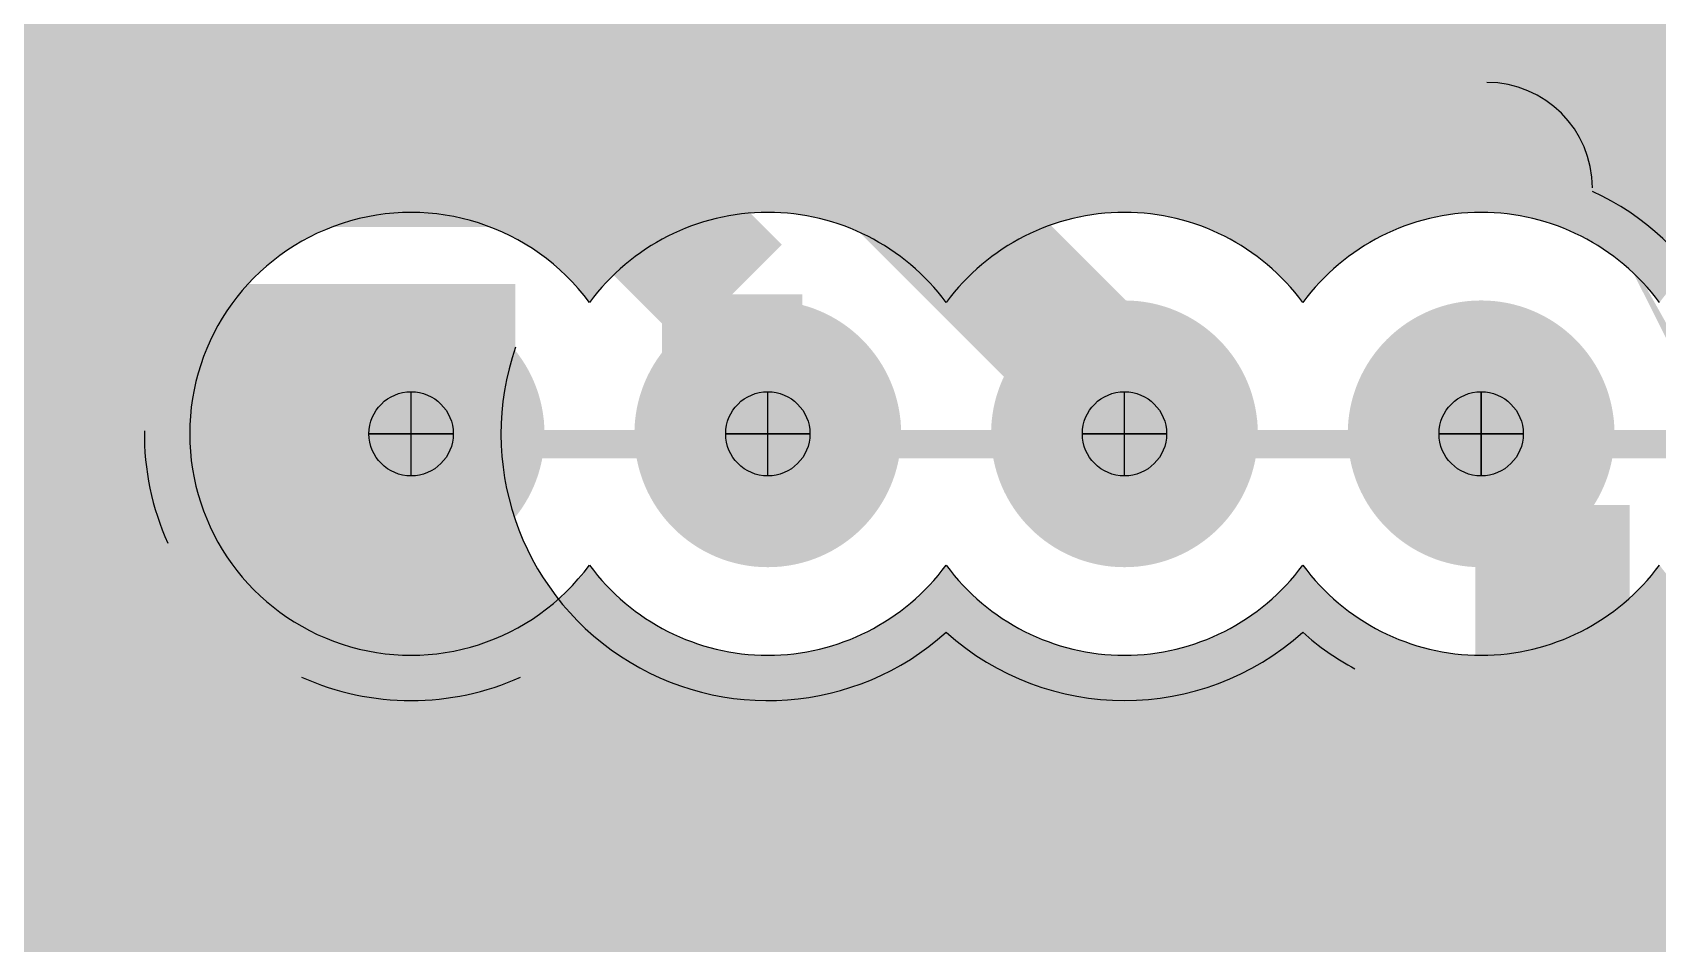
# Model space of a CAD drawing. Extents: x -5 to 272, y 7 to 75.
# Drawn here: x 37.94 to 49.52, y 59.18 to 65.67 of the extents above; entities that cross this region are included whole.
import ezdxf

# ---------------------------------------------------------------- set-up
doc = ezdxf.new("R2010")
doc.units = 0
for name, color, linetype in [('3D_INFO_TOP', 1, 'CONTINUOUS'), ('COPPER_BOTTOM', 1, 'CONTINUOUS'), ('COPPER_TOP', 3, 'CONTINUOUS'), ('DRILL', 255, 'CONTINUOUS'), ('DRILL_SYMBOLS', 255, 'CONTINUOUS'), ('SILKSCREEN_TOP', 4, 'CONTINUOUS'), ('SOLDER_MASK_BOTTOM', 212, 'CONTINUOUS'), ('SOLDER_MASK_TOP', 200, 'CONTINUOUS')]:
    doc.layers.add(name, color=color, linetype=linetype)

msp = doc.modelspace()

# ---------------------------------------------------------------- hatches: boundary and pattern name
at = {"layer": 'COPPER_BOTTOM'}
h = msp.add_hatch(color=1, dxfattribs=at)
edge = h.paths.add_edge_path()
edge.add_arc((52.282, 68.246), 0.854112, 272.624557, 290.078724, ccw=False)
edge.add_arc((51.682, 68.646), 1.406774, 270, 297.020514, ccw=False)
edge.add_line((51.682, 67.239226), (48.633183, 67.239226))
edge.add_arc((47.498, 68.7), 1.85, 167.893486, 307.851147, ccw=False)
edge.add_line((45.689145, 69.088), (44.351387, 69.088))
edge.add_arc((42.418, 68.834), 1.95, 310.638062, 7.48441, ccw=False)
edge.add_line((43.687993, 67.354264), (43.687993, 67.016832))
edge.add_line((43.687993, 67.016832), (45.389775, 65.31505))
edge.add_line((45.389775, 65.31505), (48.301445, 65.31505))
edge.add_arc((48.301445, 64.564495), 0.750555, 0, 90, ccw=False)
edge.add_line((49.052, 64.564495), (49.052, 64.53906))
edge.add_arc((48.26, 62.812), 1.9, 353.141342, 65.364624, ccw=False)
edge.add_arc((48.768, 62.304), 1.406774, 0, 11.526413, ccw=False)
edge.add_line((50.174774, 62.304), (50.174774, 61.233936))
edge.add_line((50.174774, 61.233936), (50.8, 61.859162))
edge.add_line((50.8, 61.859162), (50.982128, 61.677035))
edge.add_line((50.982128, 61.677035), (51.53225, 62.227157))
edge.add_arc((53.34, 62.812), 1.9, 106.485489, 197.927419, ccw=False)
edge.add_arc((53.981999, 65.398), 1.406774, 179.950465, 212.899113, ccw=False)
edge.add_line((52.575226, 65.399216), (52.575226, 67.443799))
edge = h.paths.add_edge_path()
edge.add_arc((50.8, 62.812), 1.9, 65.769512, 114.230488, ccw=False)
edge.add_line((51.579776, 64.544614), (50.8, 63.764838))
edge.add_line((50.8, 63.764838), (50.020224, 64.544614))
edge = h.paths.add_edge_path()
edge.add_arc((50.8, 62.812), 0.3, 0, 360)
h = msp.add_hatch(color=256, dxfattribs=at)
edge = h.paths.add_edge_path()
edge.add_arc((40.64, 62.812), 0.95, 0, 360)
edge = h.paths.add_edge_path()
edge.add_arc((40.64, 62.812), 0.3, 0, 360)
h = msp.add_hatch(color=256, dxfattribs=at)
edge = h.paths.add_edge_path()
edge.add_arc((43.18, 62.812), 0.95, 0, 360)
edge = h.paths.add_edge_path()
edge.add_arc((43.18, 62.812), 0.3, 0, 360)
h = msp.add_hatch(color=256, dxfattribs=at)
edge = h.paths.add_edge_path()
edge.add_arc((45.72, 62.812), 0.95, 0, 360)
edge = h.paths.add_edge_path()
edge.add_arc((45.72, 62.812), 0.3, 0, 360)
h = msp.add_hatch(color=256, dxfattribs=at)
edge = h.paths.add_edge_path()
edge.add_arc((48.26, 62.812), 0.95, 0, 360)
edge = h.paths.add_edge_path()
edge.add_arc((48.26, 62.812), 0.3, 0, 360)
h = msp.add_hatch(color=1, dxfattribs=at)
edge = h.paths.add_edge_path()
edge.add_line((38.907386, 62.032224), (39.687162, 62.812))
edge.add_line((39.687162, 62.812), (39.202694, 63.296469))
edge.add_line((39.202694, 63.296469), (39.335733, 63.429508))
edge.add_line((39.335733, 63.429508), (41.383146, 63.429508))
edge.add_arc((43.18, 62.812), 1.9, 161.03417, 311.945318)
edge.add_arc((45.72, 62.812), 1.9, 228.054682, 311.945318)
edge.add_arc((48.26, 62.812), 1.9, 228.054682, 241.768257)
edge.add_line((47.361226, 61.138021), (47.361226, 60.848886))
edge.add_line((47.361226, 60.848886), (47.101114, 60.588774))
edge.add_line((47.101114, 60.588774), (31.75, 60.588774))
edge.add_line((31.75, 60.588774), (31.75, 61.07195))
edge.add_line((31.75, 61.07195), (36.000274, 61.07195))
edge.add_arc((36.36604, 62.378241), 1.356532, 254.357596, 315)
edge.add_line((37.325252, 61.419028), (38.740126, 62.833901))
edge.add_arc((40.64, 62.812), 1.9, 179.339538, 204.230488)
edge = h.paths.add_edge_path()
edge.add_line((41.419776, 61.079386), (40.64, 61.859162))
edge.add_line((40.64, 61.859162), (39.860224, 61.079386))
edge.add_arc((40.64, 62.812), 1.9, 245.769512, 294.230488)
edge = h.paths.add_edge_path()
edge.add_arc((40.64, 62.812), 0.3, 0, 360)
at = {"layer": 'COPPER_TOP'}
h = msp.add_hatch(color=3, dxfattribs=at)
h.paths.add_polyline_path([(-4.195967, 72.775967), (93.512292, 72.775967), (93.512292, 7.232068), (-4.195967, 7.232068)])
edge = h.paths.add_edge_path()
edge.add_arc((19.304, 39.116), 1.577, 36.358194, 143.641806)
edge.add_arc((16.764, 39.116), 1.577, 36.358194, 143.641806)
edge.add_arc((14.224, 39.116), 1.577, 36.358194, 323.641806)
edge.add_arc((16.764, 39.116), 1.577, 216.358194, 323.641806)
edge.add_arc((19.304, 39.116), 1.577, 216.358194, 323.641806)
edge.add_arc((21.844, 39.116), 1.577, 216.358194, 323.641806)
edge.add_arc((24.384, 39.116), 1.577, 216.358194, 323.641806)
edge.add_arc((26.924, 39.116), 1.577, 216.358194, 323.641806)
edge.add_arc((29.464, 39.116), 1.577, 216.358194, 323.641806)
edge.add_arc((32.004, 39.116), 1.577, 216.358194, 323.641806)
edge.add_arc((34.544, 39.116), 1.577, 216.358194, 323.641806)
edge.add_arc((37.084, 39.116), 1.577, 216.358194, 323.641806)
edge.add_arc((39.624, 39.116), 1.577, 216.358194, 323.641806)
edge.add_arc((42.164, 39.116), 1.577, 216.358194, 323.641806)
edge.add_arc((44.704, 39.116), 1.577, 216.358194, 323.641806)
edge.add_arc((47.244, 39.116), 1.577, 216.358194, 323.641806)
edge.add_arc((49.784, 39.116), 1.577, 216.358194, 323.641806)
edge.add_arc((52.324, 39.116), 1.577, 216.358194, 323.641806)
edge.add_arc((54.864, 39.116), 1.577, 216.358194, 323.641806)
edge.add_arc((57.404, 39.116), 1.577, 216.358194, 323.641806)
edge.add_arc((59.944, 39.116), 1.577, 216.358194, 323.641806)
edge.add_arc((62.484, 39.116), 1.577, 216.358194, 143.641806)
edge.add_arc((59.944, 39.116), 1.577, 36.358194, 143.641806)
edge.add_arc((57.404, 39.116), 1.577, 36.358194, 143.641806)
edge.add_arc((54.864, 39.116), 1.577, 36.358194, 143.641806)
edge.add_arc((52.324, 39.116), 1.577, 36.358194, 143.641806)
edge.add_arc((49.784, 39.116), 1.577, 36.358194, 143.641806)
edge.add_arc((47.244, 39.116), 1.577, 36.358194, 143.641806)
edge.add_arc((44.704, 39.116), 1.577, 36.358194, 143.641806)
edge.add_arc((42.164, 39.116), 1.577, 36.358194, 143.641806)
edge.add_arc((39.624, 39.116), 1.577, 36.358194, 143.641806)
edge.add_arc((37.084, 39.116), 1.577, 36.358194, 143.641806)
edge.add_arc((34.544, 39.116), 1.577, 36.358194, 143.641806)
edge.add_arc((32.004, 39.116), 1.577, 36.358194, 143.641806)
edge.add_arc((29.464, 39.116), 1.577, 36.358194, 143.641806)
edge.add_arc((26.924, 39.116), 1.577, 36.358194, 143.641806)
edge.add_arc((24.384, 39.116), 1.577, 36.358194, 143.641806)
edge.add_arc((21.844, 39.116), 1.577, 36.358194, 143.641806)
edge = h.paths.add_edge_path()
edge.add_arc((6.604, 12.954), 1.634872, 180, 186.234585)
edge.add_arc((6.604, 12.7), 1.627, 177.306641, 2.693359)
edge.add_arc((6.604, 12.954), 1.634872, 353.765415, 0)
edge.add_line((8.238872, 12.954), (8.238872, 42.5))
edge.add_arc((6.604, 42.5), 1.634872, 0, 180)
edge.add_line((4.969128, 42.5), (4.969128, 12.954))
edge = h.paths.add_edge_path()
edge.add_arc((19.304, 23.876), 1.577, 36.358194, 143.641806)
edge.add_arc((16.764, 23.876), 1.577, 36.358194, 143.641806)
edge.add_arc((14.224, 23.876), 1.577, 36.358194, 323.641806)
edge.add_arc((16.764, 23.876), 1.577, 216.358194, 323.641806)
edge.add_arc((19.304, 23.876), 1.577, 216.358194, 323.641806)
edge.add_arc((21.844, 23.876), 1.577, 216.358194, 323.641806)
edge.add_arc((24.384, 23.876), 1.577, 216.358194, 323.641806)
edge.add_arc((26.924, 23.876), 1.577, 216.358194, 323.641806)
edge.add_arc((29.464, 23.876), 1.577, 216.358194, 323.641806)
edge.add_arc((32.004, 23.876), 1.577, 216.358194, 323.641806)
edge.add_arc((34.544, 23.876), 1.577, 216.358194, 323.641806)
edge.add_arc((37.084, 23.876), 1.577, 216.358194, 323.641806)
edge.add_arc((39.624, 23.876), 1.577, 216.358194, 323.641806)
edge.add_arc((42.164, 23.876), 1.577, 216.358194, 323.641806)
edge.add_arc((44.704, 23.876), 1.577, 216.358194, 323.641806)
edge.add_arc((47.244, 23.876), 1.577, 216.358194, 323.641806)
edge.add_arc((49.784, 23.876), 1.577, 216.358194, 323.641806)
edge.add_arc((52.324, 23.876), 1.577, 216.358194, 323.641806)
edge.add_arc((54.864, 23.876), 1.577, 216.358194, 323.641806)
edge.add_arc((57.404, 23.876), 1.577, 216.358194, 323.641806)
edge.add_arc((59.944, 23.876), 1.577, 216.358194, 143.641806)
edge.add_arc((57.404, 23.876), 1.577, 36.358194, 143.641806)
edge.add_arc((54.864, 23.876), 1.577, 36.358194, 143.641806)
edge.add_arc((52.324, 23.876), 1.577, 36.358194, 143.641806)
edge.add_arc((49.784, 23.876), 1.577, 36.358194, 143.641806)
edge.add_arc((47.244, 23.876), 1.577, 36.358194, 143.641806)
edge.add_arc((44.704, 23.876), 1.577, 36.358194, 143.641806)
edge.add_arc((42.164, 23.876), 1.577, 36.358194, 143.641806)
edge.add_arc((39.624, 23.876), 1.577, 36.358194, 143.641806)
edge.add_arc((37.084, 23.876), 1.577, 36.358194, 143.641806)
edge.add_arc((34.544, 23.876), 1.577, 36.358194, 143.641806)
edge.add_arc((32.004, 23.876), 1.577, 36.358194, 143.641806)
edge.add_arc((29.464, 23.876), 1.577, 36.358194, 143.641806)
edge.add_arc((26.924, 23.876), 1.577, 36.358194, 143.641806)
edge.add_arc((24.384, 23.876), 1.577, 36.358194, 143.641806)
edge.add_arc((21.844, 23.876), 1.577, 36.358194, 143.641806)
edge = h.paths.add_edge_path()
edge.add_arc((43.18, 52.312), 1.577, 36.358194, 135.683323)
edge.add_arc((41.166709, 52.838709), 1.055372, 33.014475, 90)
edge.add_line((41.166709, 53.894081), (40.113291, 53.894081))
edge.add_arc((40.113291, 52.838709), 1.055372, 90, 180)
edge.add_line((39.057919, 52.838709), (39.057919, 51.785291))
edge.add_arc((40.113291, 51.785291), 1.055372, 180, 270)
edge.add_line((40.113291, 50.729919), (41.166709, 50.729919))
edge.add_arc((41.166709, 51.785291), 1.055372, 270, 326.985525)
edge.add_arc((43.18, 52.312), 1.577, 224.316677, 323.641806)
edge.add_arc((45.72, 52.312), 1.577, 216.358194, 323.641806)
edge.add_arc((48.26, 52.312), 1.577, 216.358194, 323.641806)
edge.add_arc((50.8, 52.312), 1.577, 216.358194, 323.641806)
edge.add_arc((53.34, 52.312), 1.577, 216.358194, 143.641806)
edge.add_arc((50.8, 52.312), 1.577, 36.358194, 143.641806)
edge.add_arc((48.26, 52.312), 1.577, 36.358194, 143.641806)
edge.add_arc((45.72, 52.312), 1.577, 36.358194, 143.641806)
edge = h.paths.add_edge_path()
edge.add_line((21.479128, 63.909581), (21.479128, 53.5))
edge.add_arc((23.114, 53.5), 1.634872, 180, 185.624879)
edge.add_arc((23.114, 53.34), 1.627, 180.008524, 359.991476)
edge.add_arc((23.114, 53.5), 1.634872, 354.375121, 0)
edge.add_line((24.748872, 53.5), (24.748872, 64.5))
edge.add_arc((23.114, 64.5), 1.634872, 0, 50.984019)
edge.add_arc((22.86, 64.77), 1.627, 37.935941, 211.926975)
edge = h.paths.add_edge_path()
edge.add_arc((42.164, 46.8), 1.627, 350.492586, 189.507414)
edge.add_arc((39.624, 45.2), 1.627, 54.907982, 125.092018)
edge.add_arc((37.084, 46.8), 1.627, 350.492586, 189.507414)
edge.add_arc((34.544, 45.2), 1.627, 54.907982, 9.507414)
edge.add_arc((37.084, 46.8), 1.627, 234.907982, 305.092018)
edge.add_arc((39.624, 45.2), 1.627, 170.492586, 9.507414)
edge.add_arc((42.164, 46.8), 1.627, 234.907982, 305.092018)
edge.add_arc((44.704, 45.2), 1.627, 170.492586, 9.507414)
edge.add_arc((47.244, 46.8), 1.627, 234.907982, 303.93809)
edge.add_arc((49.76, 45.2), 1.627, 171.154896, 10.211411)
edge.add_arc((52.324, 46.8), 1.627, 233.718974, 305.092018)
edge.add_arc((54.864, 45.2), 1.627, 170.492586, 9.507414)
edge.add_arc((57.404, 46.8), 1.627, 234.907982, 305.092018)
edge.add_arc((59.944, 45.2), 1.627, 170.492586, 9.507414)
edge.add_arc((62.484, 46.8), 1.627, 234.907982, 189.507414)
edge.add_arc((59.944, 45.2), 1.627, 54.907982, 125.092018)
edge.add_arc((57.404, 46.8), 1.627, 350.492586, 189.507414)
edge.add_arc((54.864, 45.2), 1.627, 54.907982, 125.092018)
edge.add_arc((52.324, 46.8), 1.627, 350.492586, 190.211411)
edge.add_arc((49.76, 45.2), 1.627, 53.718974, 123.93809)
edge.add_arc((47.244, 46.8), 1.627, 351.154896, 189.507414)
edge.add_arc((44.704, 45.2), 1.627, 54.907982, 125.092018)
edge = h.paths.add_edge_path()
edge.add_arc((42.164, 16.51), 1.627, 38.686496, 141.313504)
edge.add_arc((39.624, 16.51), 1.627, 38.686496, 127.33723)
edge.add_arc((37.084, 18.288), 1.627, 342.678729, 124.21034)
edge.add_arc((34.544, 19.558), 1.627, 2.659558, 217.095391)
edge.add_arc((32.004, 17.526), 1.627, 40.224225, 124.21034)
edge.add_arc((29.464, 18.796), 1.627, 2.659558, 141.313504)
edge.add_arc((26.924, 18.796), 1.627, 38.686496, 141.313504)
edge.add_arc((24.384, 18.796), 1.627, 38.686496, 321.313504)
edge.add_arc((26.924, 18.796), 1.627, 218.686496, 321.313504)
edge.add_arc((29.464, 18.796), 1.627, 218.686496, 304.21034)
edge.add_arc((32.004, 17.526), 1.627, 182.659558, 37.095391)
edge.add_arc((34.544, 19.558), 1.627, 220.224225, 304.21034)
edge.add_arc((37.084, 18.288), 1.627, 182.659558, 307.33723)
edge.add_arc((39.624, 16.51), 1.627, 162.678729, 321.313504)
edge.add_arc((42.164, 16.51), 1.627, 218.686496, 321.313504)
edge.add_arc((44.704, 16.51), 1.627, 218.686496, 17.321271)
edge.add_arc((47.244, 18.288), 1.627, 232.66277, 197.321271)
edge.add_arc((44.704, 16.51), 1.627, 52.66277, 141.313504)
edge = h.paths.add_edge_path()
edge.add_arc((17.78, 61.468), 1.627, 309.927133, 121.926975)
edge.add_line((16.919581, 62.848872), (3.302, 62.848872))
edge.add_arc((3.302, 61.214), 1.634872, 90, 270)
edge.add_line((3.302, 59.579128), (17.526, 59.579128))
edge.add_arc((17.526, 61.214), 1.634872, 270, 322.569043)
edge = h.paths.add_edge_path()
edge.add_arc((42.418, 68.834), 1.627, 79.717947, 167.194574)
edge.add_arc((42.418, 68.8), 1.634872, 166.032565, 270)
edge.add_line((42.418, 67.165128), (46.958281, 67.165128))
edge.add_arc((47.498, 68.7), 1.627, 250.626388, 357.238476)
edge.add_arc((47.498, 68.8), 1.634872, 353.735761, 90)
edge.add_line((47.498, 70.434872), (42.70841, 70.434872))
edge = h.paths.add_edge_path()
edge.add_arc((43.18, 62.812), 1.577, 36.358194, 143.641806)
edge.add_arc((40.64, 62.812), 1.577, 36.358194, 323.641806)
edge.add_arc((43.18, 62.812), 1.577, 216.358194, 323.641806)
edge.add_arc((45.72, 62.812), 1.577, 216.358194, 323.641806)
edge.add_arc((48.26, 62.812), 1.577, 216.358194, 323.641806)
edge.add_arc((50.8, 62.812), 1.577, 216.358194, 323.641806)
edge.add_arc((53.34, 62.812), 1.577, 216.358194, 143.641806)
edge.add_arc((50.8, 62.812), 1.577, 36.358194, 143.641806)
edge.add_arc((48.26, 62.812), 1.577, 36.358194, 143.641806)
edge.add_arc((45.72, 62.812), 1.577, 36.358194, 143.641806)
edge = h.paths.add_edge_path()
edge.add_line((70.755128, 43.18), (70.755128, 28.194))
edge.add_arc((72.39, 28.194), 1.634872, 180, 0)
edge.add_line((74.024872, 28.194), (74.024872, 43.18))
edge.add_arc((72.39, 43.18), 1.634872, 0, 180)
edge = h.paths.add_edge_path()
edge.add_arc((21.420667, 10.668001), 1.877, 0, 360)
edge = h.paths.add_edge_path()
edge.add_arc((27.940001, 10.668001), 1.877, 0, 360)
edge = h.paths.add_edge_path()
edge.add_arc((21.420667, 15.155335), 1.877, 0, 360)
edge = h.paths.add_edge_path()
edge.add_arc((27.940001, 15.155335), 1.877, 0, 360)
edge = h.paths.add_edge_path()
edge.add_arc((82.804, 63.5), 1.577, 36.358194, 143.641806)
edge.add_arc((80.264, 63.5), 1.577, 36.358194, 143.641806)
edge.add_arc((77.724, 63.5), 1.577, 36.358194, 226.734854)
edge.add_arc((77.271459, 61.412541), 1.129899, 123.784033, 180)
edge.add_line((76.14156, 61.412541), (76.14156, 60.507459))
edge.add_arc((77.271459, 60.507459), 1.129899, 180, 270)
edge.add_line((77.271459, 59.37756), (78.176541, 59.37756))
edge.add_arc((78.176541, 60.507459), 1.129899, 270, 326.215967)
edge.add_arc((80.264, 60.96), 1.577, 223.265146, 323.641806)
edge.add_arc((82.804, 60.96), 1.577, 216.358194, 323.641806)
edge.add_arc((85.344, 60.96), 1.577, 216.358194, 323.641806)
edge.add_arc((87.884, 60.96), 1.577, 216.358194, 143.641806)
edge.add_arc((85.344, 60.96), 1.577, 36.358194, 53.641806)
edge.add_arc((85.344, 63.5), 1.577, 306.358194, 143.641806)
edge = h.paths.add_edge_path()
edge.add_arc((78.994, 69.342), 1.627, 0, 360)
edge = h.paths.add_edge_path()
edge.add_arc((82.296, 69.342), 1.627, 20.496546, 339.503454)
edge.add_arc((85.344, 69.342), 1.627, 200.496546, 159.503454)
edge = h.paths.add_edge_path()
edge.add_arc((30.734, 68.834), 1.627, 349.617981, 178.757054)
edge.add_arc((30.7, 68.5), 1.634872, 166.945094, 180)
edge.add_line((29.065128, 68.5), (29.065128, 58.3))
edge.add_arc((30.7, 58.3), 1.634872, 180, 199.923778)
edge.add_arc((30.734, 58.166), 1.627, 195.073523, 10.282053)
edge.add_line((32.334872, 58.45641), (32.334872, 68.5))
edge.add_arc((30.7, 68.5), 1.634872, 0, 1.429942)
edge = h.paths.add_edge_path()
edge.add_arc((83.82, 16.256), 1.577, 126.358194, 53.641806)
edge.add_arc((83.82, 18.796), 1.577, 306.358194, 233.641806)
edge = h.paths.add_edge_path()
edge.add_arc((56.387999, 15.748), 1.627, 0, 360)
edge = h.paths.add_edge_path()
edge.add_arc((61.256333, 15.748), 1.627, 0, 360)
edge = h.paths.add_edge_path()
edge.add_arc((52.324, 18.288), 1.627, 40.224225, 37.095391)
edge.add_arc((54.864, 20.32), 1.627, 220.224225, 217.095391)
edge = h.paths.add_edge_path()
edge.add_arc((81.1, 41.148), 1.634872, 262.602403, 0)
edge.add_line((82.734872, 41.148), (82.734872, 43.491719))
edge.add_arc((83.82, 44.704), 1.627, 228.167885, 38.097448)
edge.add_line((85.100388, 45.70786), (85.100388, 51.274906))
edge.add_arc((83.566, 51.816), 1.627, 340.575073, 199.424927)
edge.add_line((82.031612, 51.274906), (82.031612, 50.555013))
edge.add_arc((81.026, 49.276), 1.627, 51.824125, 196.47422)
edge.add_arc((81.1, 48.768), 1.634872, 178.366318, 180)
edge.add_line((79.465128, 48.768), (79.465128, 41.607138))
edge.add_arc((81.026, 41.148), 1.627, 163.608504, 265.187544)
h = msp.add_hatch(color=256, dxfattribs=at)
edge = h.paths.add_edge_path()
edge.add_arc((40.64, 62.812), 0.95, 0, 360)
edge = h.paths.add_edge_path()
edge.add_arc((40.64, 62.812), 0.3, 0, 360)
h = msp.add_hatch(color=256, dxfattribs=at)
edge = h.paths.add_edge_path()
edge.add_arc((43.18, 62.812), 0.95, 0, 360)
edge = h.paths.add_edge_path()
edge.add_arc((43.18, 62.812), 0.3, 0, 360)
h = msp.add_hatch(color=256, dxfattribs=at)
edge = h.paths.add_edge_path()
edge.add_arc((45.72, 62.812), 0.95, 0, 360)
edge = h.paths.add_edge_path()
edge.add_arc((45.72, 62.812), 0.3, 0, 360)
h = msp.add_hatch(color=256, dxfattribs=at)
edge = h.paths.add_edge_path()
edge.add_arc((48.26, 62.812), 0.95, 0, 360)
edge = h.paths.add_edge_path()
edge.add_arc((48.26, 62.812), 0.3, 0, 360)
at = {"layer": 'DRILL'}
h = msp.add_hatch(color=255, dxfattribs=at)
edge = h.paths.add_edge_path()
edge.add_arc((40.64, 62.812), 0.3, 0, 360)
h = msp.add_hatch(color=255, dxfattribs=at)
edge = h.paths.add_edge_path()
edge.add_arc((43.18, 62.812), 0.3, 0, 360)
h = msp.add_hatch(color=255, dxfattribs=at)
edge = h.paths.add_edge_path()
edge.add_arc((45.72, 62.812), 0.3, 0, 360)
h = msp.add_hatch(color=255, dxfattribs=at)
edge = h.paths.add_edge_path()
edge.add_arc((48.26, 62.812), 0.3, 0, 360)
at = {"layer": 'SOLDER_MASK_BOTTOM'}
h = msp.add_hatch(color=256, dxfattribs=at)
edge = h.paths.add_edge_path()
edge.add_arc((40.64, 62.812), 0.95, 0, 360)
edge = h.paths.add_edge_path()
edge.add_arc((40.64, 62.812), 0.3, 0, 360)
h = msp.add_hatch(color=256, dxfattribs=at)
edge = h.paths.add_edge_path()
edge.add_arc((43.18, 62.812), 0.95, 0, 360)
edge = h.paths.add_edge_path()
edge.add_arc((43.18, 62.812), 0.3, 0, 360)
h = msp.add_hatch(color=256, dxfattribs=at)
edge = h.paths.add_edge_path()
edge.add_arc((45.72, 62.812), 0.95, 0, 360)
edge = h.paths.add_edge_path()
edge.add_arc((45.72, 62.812), 0.3, 0, 360)
h = msp.add_hatch(color=256, dxfattribs=at)
edge = h.paths.add_edge_path()
edge.add_arc((48.26, 62.812), 0.95, 0, 360)
edge = h.paths.add_edge_path()
edge.add_arc((48.26, 62.812), 0.3, 0, 360)
at = {"layer": 'SOLDER_MASK_TOP'}
h = msp.add_hatch(color=256, dxfattribs=at)
edge = h.paths.add_edge_path()
edge.add_arc((40.64, 62.812), 0.95, 0, 360)
edge = h.paths.add_edge_path()
edge.add_arc((40.64, 62.812), 0.3, 0, 360)
h = msp.add_hatch(color=256, dxfattribs=at)
edge = h.paths.add_edge_path()
edge.add_arc((43.18, 62.812), 0.95, 0, 360)
edge = h.paths.add_edge_path()
edge.add_arc((43.18, 62.812), 0.3, 0, 360)
h = msp.add_hatch(color=256, dxfattribs=at)
edge = h.paths.add_edge_path()
edge.add_arc((45.72, 62.812), 0.95, 0, 360)
edge = h.paths.add_edge_path()
edge.add_arc((45.72, 62.812), 0.3, 0, 360)
h = msp.add_hatch(color=256, dxfattribs=at)
edge = h.paths.add_edge_path()
edge.add_arc((48.26, 62.812), 0.95, 0, 360)
edge = h.paths.add_edge_path()
edge.add_arc((48.26, 62.812), 0.3, 0, 360)

# ---------------------------------------------------------------- linework, layer by layer
at = {"layer": '3D_INFO_TOP', "color": 1, "const_width": 0.1778}
for points in [[(54.61, 62.738), (39.37, 62.738)], [(39.37, 62.738), (39.37, 58.928)]]:
    msp.add_lwpolyline(points, dxfattribs=at)
at = {"layer": 'COPPER_BOTTOM', "color": 1}
for points, const_width in [([(45.212, 69.342), (45.212, 65.91718)], 1.1), ([(43.687993, 67.354264), (43.687993, 67.016832), (45.389775, 65.31505), (48.301445, 65.31505)], 0.9), ([(42.57336, 66.21304), (45.72, 63.0664)], 1), ([(45.212, 65.91718), (46.10518, 65.024)], 1.1), ([(46.10518, 65.024), (49.604, 65.024)], 1.1), ([(49.604, 65.024), (50.8, 63.828)], 1.1), ([(36.36604, 62.37824), (38.77384, 64.78604)], 1), ([(38.77384, 64.78604), (41.94606, 64.78604)], 1), ([(41.94606, 64.78604), (42.926, 63.8061)], 1), ([(49.052, 64.564495), (49.052, 64.53906)], 0.9), ([(42.926, 63.8061), (42.926, 62.812)], 1), ([(38.907386, 62.032224), (39.687162, 62.812), (39.202694, 63.296469), (39.335733, 63.429508), (41.383146, 63.429508)], 0.9), ([(45.72, 62.812), (45.72, 63.0664)], 1), ([(36.98965, 60.95124), (38.85041, 62.812)], 1.1), ([(38.85041, 62.812), (40.64, 62.812)], 1.1), ([(48.768, 62.304), (48.26, 62.812)], 1.1), ([(37.325252, 61.419028), (38.740126, 62.833901)], 0.9), ([(48.768, 60.26618), (48.768, 62.304)], 1.1), ([(41.419776, 61.079386), (40.64, 61.859162), (39.860224, 61.079386)], 0.9), ([(48.79987, 57.57635), (53.282, 62.05848)], 1), ([(47.361226, 61.138021), (47.361226, 60.848886), (47.101114, 60.588774), (31.75, 60.588774), (31.75, 61.07195), (36.000274, 61.07195)], 0.9), ([(47.68382, 59.182), (48.768, 60.26618)], 1.1), ([(31.75, 59.182), (47.68382, 59.182)], 1.1)]:
    msp.add_lwpolyline(points, dxfattribs=dict(at, const_width=const_width))
msp.add_circle((40.64, 62.812), 0.3, dxfattribs=at)
for centre, radius, start, end in [((48.301445, 64.564495), 0.750555, 0, 90), ((48.26, 62.812), 1.9, 353.141342, 65.364624), ((43.18, 62.812), 1.9, 161.03417, 311.945318), ((40.64, 62.812), 1.9, 179.339538, 204.230488), ((45.72, 62.812), 1.9, 228.054682, 311.945318), ((48.26, 62.812), 1.9, 228.054682, 241.768257), ((40.64, 62.812), 1.9, 245.769512, 294.230488)]:
    msp.add_arc(centre, radius, start, end, dxfattribs=at)
at = {"layer": 'COPPER_TOP', "color": 3}
for centre, start, end in [((40.64, 62.812), 36.358194, 323.641806), ((43.18, 62.812), 36.358194, 143.641806), ((45.72, 62.812), 36.358194, 143.641806), ((48.26, 62.812), 36.358194, 143.641806), ((43.18, 62.812), 216.358194, 323.641806), ((45.72, 62.812), 216.358194, 323.641806), ((48.26, 62.812), 216.358194, 323.641806)]:
    msp.add_arc(centre, 1.577, start, end, dxfattribs=at)
at = {"layer": 'DRILL', "color": 255}
for centre in [(40.64, 62.812), (43.18, 62.812), (45.72, 62.812), (48.26, 62.812)]:
    msp.add_circle(centre, 0.3, dxfattribs=at)
at = {"layer": 'DRILL_SYMBOLS', "color": 7, "const_width": 0.01}
for points in [[(40.64, 62.512), (40.64, 63.112)], [(43.18, 62.512), (43.18, 63.112)], [(45.72, 62.512), (45.72, 63.112)], [(48.26, 62.512), (48.26, 63.112)], [(40.34, 62.812), (40.94, 62.812)], [(42.88, 62.812), (43.48, 62.812)], [(45.42, 62.812), (46.02, 62.812)], [(47.96, 62.812), (48.56, 62.812)]]:
    msp.add_lwpolyline(points, dxfattribs=at)
at = {"layer": 'SILKSCREEN_TOP', "color": 4, "const_width": 0.2032}
for points in [[(54.61, 62.738), (39.37, 62.738)], [(39.37, 62.738), (39.37, 58.928)], [(40.428332, 60.409667), (40.216666, 60.198)], [(40.428332, 59.563), (40.428332, 60.409667)], [(40.678311, 60.319407), (40.66839, 60.303834)], [(40.689552, 60.334057), (40.678311, 60.319407)], [(40.702028, 60.347671), (40.689552, 60.334057)], [(40.715642, 60.360147), (40.702028, 60.347671)], [(40.730292, 60.371388), (40.715642, 60.360147)], [(40.745866, 60.381309), (40.730292, 60.371388)], [(40.762245, 60.389836), (40.745866, 60.381309)], [(40.779305, 60.396902), (40.762245, 60.389836)], [(40.796916, 60.402455), (40.779305, 60.396902)], [(40.814944, 60.406452), (40.796916, 60.402455)], [(40.833251, 60.408862), (40.814944, 60.406452)], [(40.8517, 60.409668), (40.833251, 60.408862)], [(40.870148, 60.408862), (40.8517, 60.409668)], [(40.888455, 60.406452), (40.870148, 60.408862)], [(40.906483, 60.402455), (40.888455, 60.406452)], [(40.924094, 60.396902), (40.906483, 60.402455)], [(40.941154, 60.389836), (40.924094, 60.396902)], [(40.957534, 60.381309), (40.941154, 60.389836)], [(40.973107, 60.371388), (40.957534, 60.381309)], [(40.987757, 60.360147), (40.973107, 60.371388)], [(41.001371, 60.347671), (40.987757, 60.360147)], [(41.013847, 60.334057), (41.001371, 60.347671)], [(41.025088, 60.319407), (41.013847, 60.334057)], [(41.035009, 60.303834), (41.025088, 60.319407)], [(48.086613, 60.319406), (48.076691, 60.303833)], [(48.097854, 60.334056), (48.086613, 60.319406)], [(48.110329, 60.34767), (48.097854, 60.334056)], [(48.123943, 60.360145), (48.110329, 60.34767)], [(48.138593, 60.371386), (48.123943, 60.360145)], [(48.154167, 60.381308), (48.138593, 60.371386)], [(48.170546, 60.389834), (48.154167, 60.381308)], [(48.187605, 60.3969), (48.170546, 60.389834)], [(48.205216, 60.402453), (48.187605, 60.3969)], [(48.223244, 60.40645), (48.205216, 60.402453)], [(48.241552, 60.40886), (48.223244, 60.40645)], [(48.26, 60.409666), (48.241552, 60.40886)], [(48.278447, 60.40886), (48.26, 60.409666)], [(48.296755, 60.40645), (48.278447, 60.40886)], [(48.314783, 60.402453), (48.296755, 60.40645)], [(48.332394, 60.3969), (48.314783, 60.402453)], [(48.349453, 60.389834), (48.332394, 60.3969)], [(48.365833, 60.381308), (48.349453, 60.389834)], [(48.381406, 60.371386), (48.365833, 60.381308)], [(48.396056, 60.360145), (48.381406, 60.371386)], [(48.40967, 60.34767), (48.396056, 60.360145)], [(48.422145, 60.334056), (48.40967, 60.34767)], [(48.433386, 60.319406), (48.422145, 60.334056)], [(48.443308, 60.303833), (48.433386, 60.319406)], [(40.640837, 60.216448), (40.640032, 60.198)], [(40.640032, 60.198), (40.640032, 60.198)], [(40.643247, 60.234755), (40.640837, 60.216448)], [(40.647244, 60.252783), (40.643247, 60.234755)], [(40.652797, 60.270394), (40.647244, 60.252783)], [(40.659863, 60.287454), (40.652797, 60.270394)], [(40.66839, 60.303834), (40.659863, 60.287454)], [(41.043536, 60.287454), (41.035009, 60.303834)], [(41.050602, 60.270394), (41.043536, 60.287454)], [(41.056155, 60.252783), (41.050602, 60.270394)], [(41.060152, 60.234755), (41.056155, 60.252783)], [(41.062562, 60.216448), (41.060152, 60.234755)], [(41.063368, 60.198), (41.062562, 60.216448)], [(41.062562, 60.179551), (41.063368, 60.198)], [(48.049139, 60.216447), (48.048334, 60.198)], [(48.048334, 60.198), (48.049139, 60.179552)], [(48.051549, 60.234755), (48.049139, 60.216447)], [(48.055546, 60.252783), (48.051549, 60.234755)], [(48.061099, 60.270394), (48.055546, 60.252783)], [(48.068165, 60.287453), (48.061099, 60.270394)], [(48.076691, 60.303833), (48.068165, 60.287453)], [(48.451834, 60.287453), (48.443308, 60.303833)], [(48.4589, 60.270394), (48.451834, 60.287453)], [(48.464453, 60.252783), (48.4589, 60.270394)], [(48.46845, 60.234755), (48.464453, 60.252783)], [(48.47086, 60.216447), (48.46845, 60.234755)], [(48.471666, 60.198), (48.47086, 60.216447)], [(48.47086, 60.179552), (48.471666, 60.198)], [(48.471668, 59.774667), (48.471666, 60.198)], [(48.471666, 60.198), (48.471666, 60.198)], [(41.013847, 60.061942), (41.025088, 60.076592)], [(41.025088, 60.076592), (41.035009, 60.092166)], [(41.035009, 60.092166), (41.043536, 60.108545)], [(41.043536, 60.108545), (41.050602, 60.125605)], [(41.050602, 60.125605), (41.056155, 60.143216)], [(41.056155, 60.143216), (41.060152, 60.161244)], [(41.060152, 60.161244), (41.062562, 60.179551)], [(48.049139, 60.179552), (48.051549, 60.161244)], [(48.051549, 60.161244), (48.055546, 60.143216)], [(48.055546, 60.143216), (48.061099, 60.125605)], [(48.061099, 60.125605), (48.068165, 60.108546)], [(48.068165, 60.108546), (48.076691, 60.092167)], [(48.076691, 60.092167), (48.086613, 60.076593)], [(48.086613, 60.076593), (48.097854, 60.061943)], [(48.422145, 60.061943), (48.433386, 60.076593)], [(48.433386, 60.076593), (48.443308, 60.092167)], [(48.443308, 60.092167), (48.451834, 60.108546)], [(48.451834, 60.108546), (48.4589, 60.125605)], [(48.4589, 60.125605), (48.464453, 60.143216)], [(48.464453, 60.143216), (48.46845, 60.161244)], [(48.46845, 60.161244), (48.47086, 60.179552)], [(40.762245, 59.966535), (40.745866, 59.958008)], [(40.779305, 59.973601), (40.762245, 59.966535)], [(40.796916, 59.979154), (40.779305, 59.973601)], [(40.814944, 59.983151), (40.796916, 59.979154)], [(40.833252, 59.985561), (40.814944, 59.983151)], [(40.8517, 59.986367), (40.833252, 59.985561)], [(40.8517, 59.986332), (40.870148, 59.987137)], [(40.870148, 59.987137), (40.888455, 59.989547)], [(40.888455, 59.989547), (40.906483, 59.993544)], [(40.906483, 59.993544), (40.924094, 59.999097)], [(40.924094, 59.999097), (40.941154, 60.006163)], [(40.941154, 60.006163), (40.957534, 60.01469)], [(40.957534, 60.01469), (40.973107, 60.024611)], [(40.973107, 60.024611), (40.987757, 60.035852)], [(40.987757, 60.035852), (41.001371, 60.048328)], [(41.001371, 60.048328), (41.013847, 60.061942)], [(48.097854, 60.061943), (48.110329, 60.048329)], [(48.110329, 60.048329), (48.123943, 60.035854)], [(48.123943, 60.035854), (48.138593, 60.024613)], [(48.138593, 60.024613), (48.154167, 60.014691)], [(48.154167, 60.014691), (48.170546, 60.006165)], [(48.170546, 60.006165), (48.187605, 59.999099)], [(48.187605, 59.999099), (48.205216, 59.993546)], [(48.205216, 59.993546), (48.223244, 59.989549)], [(48.223244, 59.989549), (48.241552, 59.987139)], [(48.241552, 59.987139), (48.26, 59.986334)], [(48.26, 59.986334), (48.278447, 59.987139)], [(48.278447, 59.987139), (48.296755, 59.989549)], [(48.296755, 59.989549), (48.314783, 59.993546)], [(48.314783, 59.993546), (48.332394, 59.999099)], [(48.332394, 59.999099), (48.349453, 60.006165)], [(48.349453, 60.006165), (48.365833, 60.014691)], [(48.365833, 60.014691), (48.381406, 60.024613)], [(48.381406, 60.024613), (48.396056, 60.035854)], [(48.396056, 60.035854), (48.40967, 60.048329)], [(48.40967, 60.048329), (48.422145, 60.061943)], [(40.652798, 59.847094), (40.647245, 59.829483)], [(40.659864, 59.864154), (40.652798, 59.847094)], [(40.668391, 59.880533), (40.659864, 59.864154)], [(40.678312, 59.896107), (40.668391, 59.880533)], [(40.689553, 59.910756), (40.678312, 59.896107)], [(40.702028, 59.924371), (40.689553, 59.910756)], [(40.715643, 59.936846), (40.702028, 59.924371)], [(40.730292, 59.948087), (40.715643, 59.936846)], [(40.745866, 59.958008), (40.730292, 59.948087)], [(40.64, 59.563), (40.64, 59.774667)], [(40.640838, 59.793147), (40.640033, 59.7747)], [(40.640033, 59.7747), (40.640033, 59.7747)], [(40.643248, 59.811455), (40.640838, 59.793147)], [(40.647245, 59.829483), (40.643248, 59.811455)], [(48.048333, 59.7747), (48.049138, 59.756252)], [(48.049138, 59.756252), (48.051548, 59.737944)], [(48.051548, 59.737944), (48.055545, 59.719916)], [(48.464454, 59.719916), (48.468451, 59.737944)], [(48.468451, 59.737944), (48.470861, 59.756252)], [(48.470861, 59.756252), (48.471667, 59.7747)], [(48.471667, 59.7747), (48.471667, 59.7747)], [(48.055545, 59.719916), (48.061098, 59.702305)], [(48.061098, 59.702305), (48.068164, 59.685245)], [(48.068164, 59.685245), (48.076691, 59.668866)], [(48.076691, 59.668866), (48.086612, 59.653292)], [(48.086612, 59.653292), (48.097853, 59.638643)], [(48.097853, 59.638643), (48.110328, 59.625028)], [(48.110328, 59.625028), (48.123943, 59.612553)], [(48.123943, 59.612553), (48.138592, 59.601312)], [(48.381407, 59.601312), (48.396056, 59.612553)], [(48.396056, 59.612553), (48.409671, 59.625028)], [(48.409671, 59.625028), (48.422146, 59.638643)], [(48.422146, 59.638643), (48.433387, 59.653292)], [(48.433387, 59.653292), (48.443308, 59.668866)], [(48.443308, 59.668866), (48.451835, 59.685245)], [(48.451835, 59.685245), (48.458901, 59.702305)], [(48.458901, 59.702305), (48.464454, 59.719916)], [(41.063334, 59.563), (40.64, 59.563)], [(48.138592, 59.601312), (48.154166, 59.591391)], [(48.154166, 59.591391), (48.170545, 59.582864)], [(48.170545, 59.582864), (48.187605, 59.575798)], [(48.187605, 59.575798), (48.205216, 59.570245)], [(48.205216, 59.570245), (48.223244, 59.566248)], [(48.223244, 59.566248), (48.241552, 59.563838)], [(48.241552, 59.563838), (48.26, 59.563033)], [(48.26, 59.563033), (48.278447, 59.563838)], [(48.278447, 59.563838), (48.296755, 59.566248)], [(48.296755, 59.566248), (48.314783, 59.570245)], [(48.314783, 59.570245), (48.332394, 59.575798)], [(48.332394, 59.575798), (48.349454, 59.582864)], [(48.349454, 59.582864), (48.365833, 59.591391)], [(48.365833, 59.591391), (48.381407, 59.601312)]]:
    msp.add_lwpolyline(points, dxfattribs=at)

doc.saveas('drawing.dxf')
